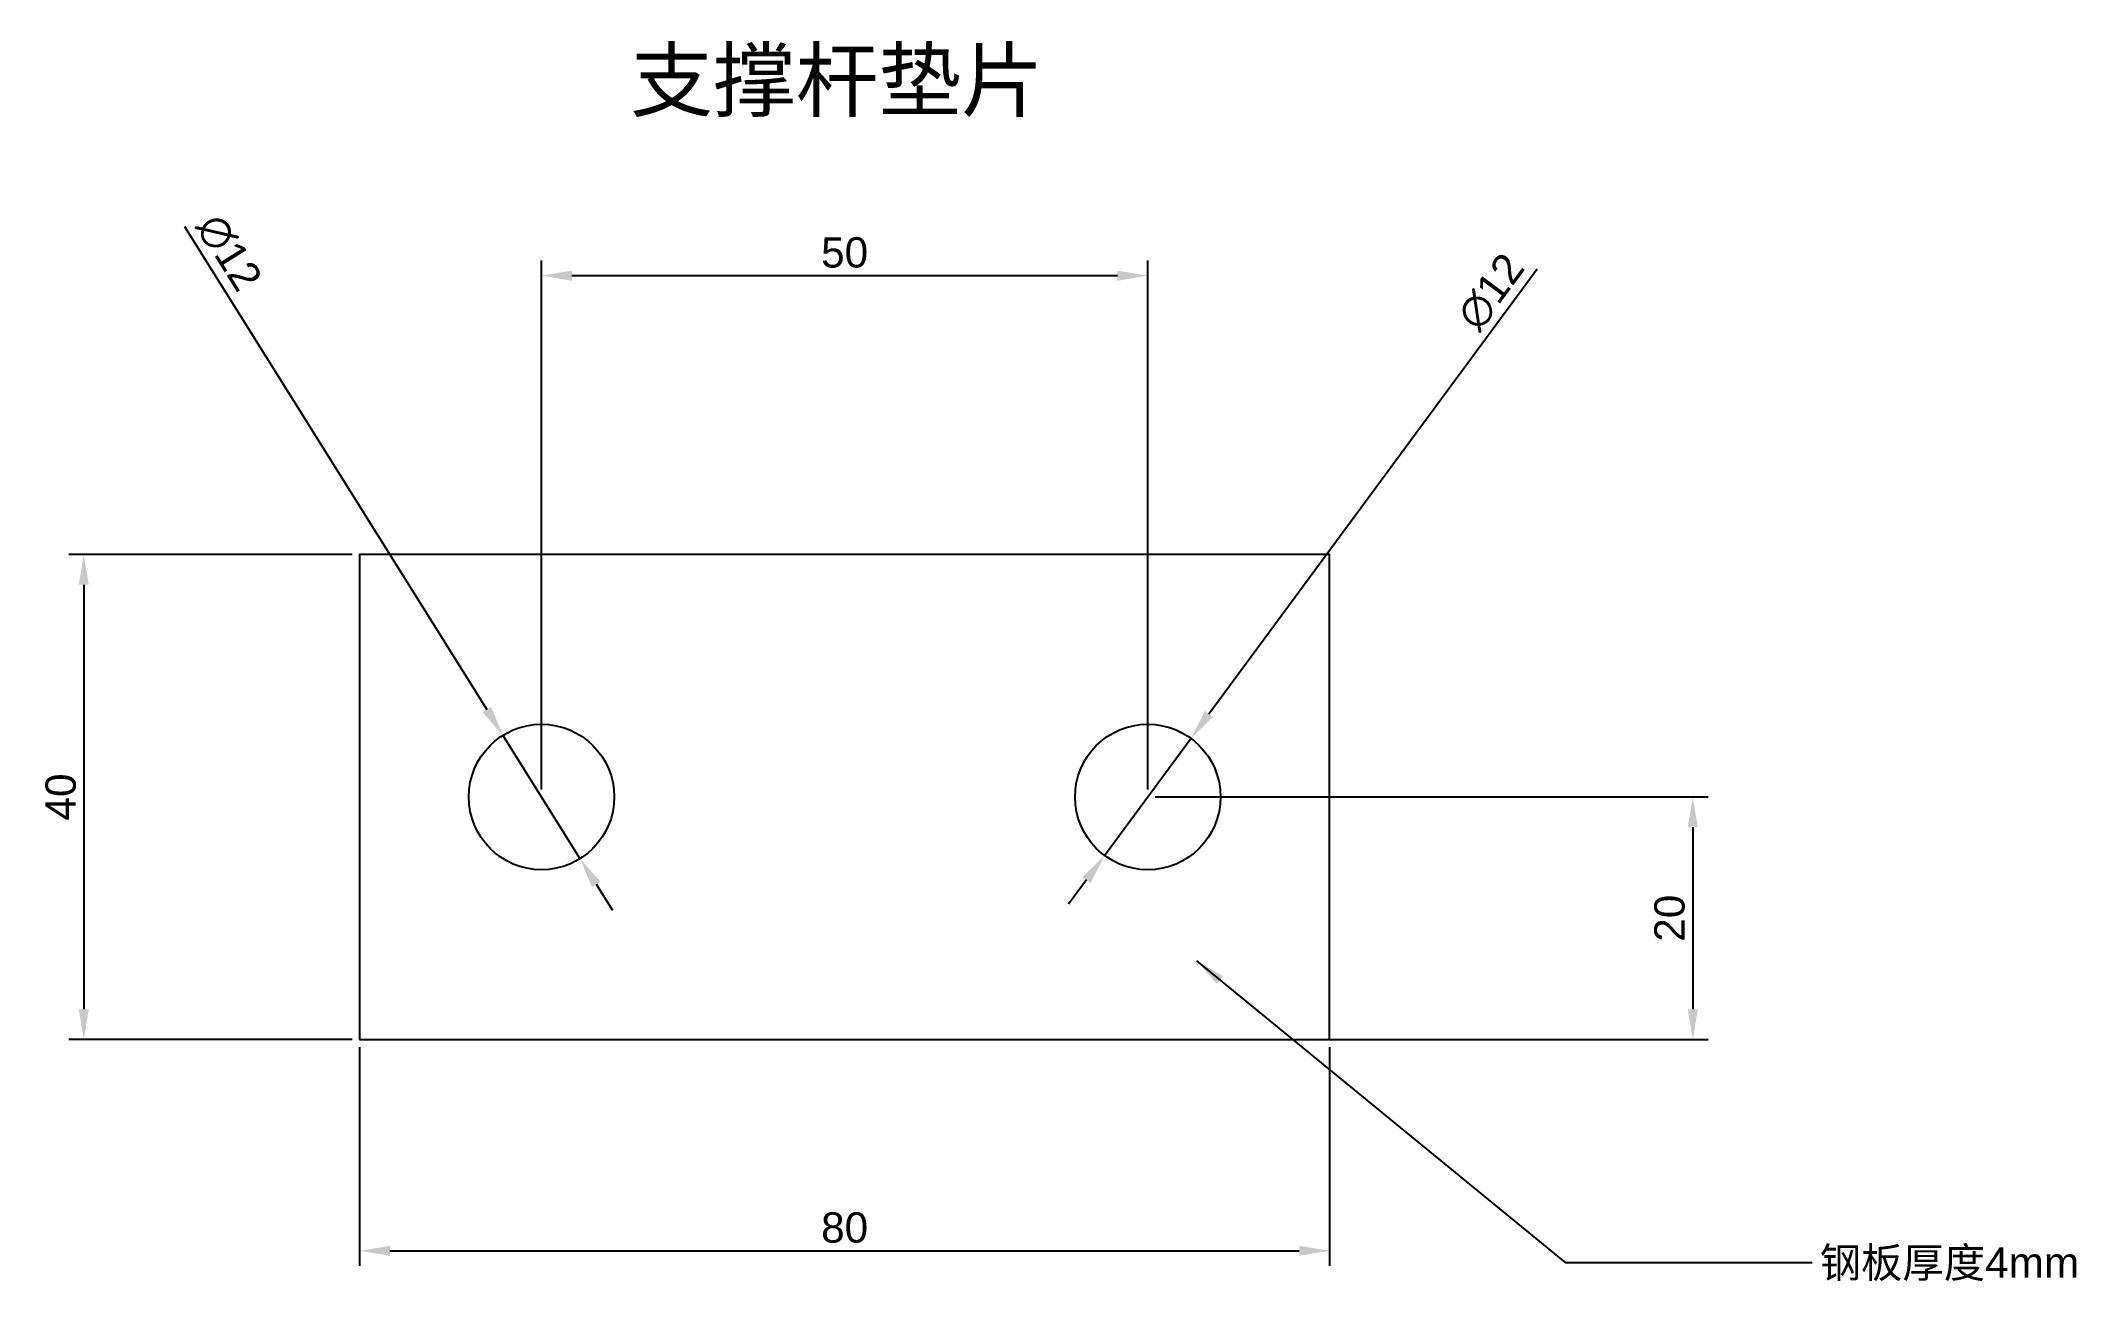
# Model space of a CAD drawing. Header units: millimetres. Extents: x -26 to 142, y -20 to 82.
import ezdxf

# ---------------------------------------------------------------- set-up
doc = ezdxf.new("R2010")
doc.units = ezdxf.units.MM
doc.styles.get("Standard").update_dxf_attribs({"font": 'arial.ttf'})
doc.dimstyles.new('ISO-25', dxfattribs={"dimtxt": 2.5, "dimasz": 2.5, "dimexe": 1.25, "dimexo": 0.625, "dimtad": 1, "dimtxsty": 'Standard', "dimcen": 2.5, "dimadec": 0, "dimazin": 0, "dimtfac": 1, "dimtmove": 0, "dimatfit": 3, "dimfxl": 1, "dimarcsym": 0})

# ---------------------------------------------------------------- blocks, each defined once
blk = doc.blocks.new('*D1')
at = {"color": 0, "lineweight": -2, "transparency": 16777216}
for p, q in [((0, -0.62), (0, -18.67)), ((80, -0.62), (80, -18.67)), ((2.5, -17.42), (77.5, -17.42))]:
    blk.add_line(p, q, dxfattribs=at)
at = {"color": 0, "transparency": 16777216}
for points in [[(2.5, -17.01), (2.5, -17.84), (0, -17.42)], [(77.5, -17.01), (77.5, -17.84), (80, -17.42)]]:
    blk.add_solid(points, dxfattribs=at)
at = {"layer": 'Defpoints', "color": 0, "transparency": 16777216}
for p in [(0, 0), (80, 0), (80, -17.42)]:
    blk.add_point(p, dxfattribs=at)
at = {"color": 0, "transparency": 16777216, "insert": (40, -15.52), "char_height": 2.5, "attachment_point": 5}
blk.add_mtext('80', dxfattribs=at)
blk = doc.blocks.new('*D2')
at = {"color": 0, "lineweight": -2, "transparency": 16777216}
for p, q in [((-0.62, 40), (-24, 40)), ((-22.75, 37.5), (-22.75, 2.5)), ((-0.62, 0), (-24, 0))]:
    blk.add_line(p, q, dxfattribs=at)
at = {"color": 0, "transparency": 16777216}
for points in [[(-23.17, 37.5), (-22.34, 37.5), (-22.75, 40)], [(-23.17, 2.5), (-22.34, 2.5), (-22.75, 0)]]:
    blk.add_solid(points, dxfattribs=at)
at = {"layer": 'Defpoints', "color": 0, "transparency": 16777216}
for p in [(0, 40), (-22.75, 0), (0, 0)]:
    blk.add_point(p, dxfattribs=at)
at = {"color": 0, "transparency": 16777216, "insert": (-24.65, 20), "char_height": 2.5, "attachment_point": 5, "rotation": 90}
blk.add_mtext('40', dxfattribs=at)
blk = doc.blocks.new('*D3')
at = {"color": 0, "lineweight": -2, "transparency": 16777216}
for p, q in [((15, 20.62), (15, 64.24)), ((65, 20.62), (65, 64.24)), ((17.5, 62.99), (62.5, 62.99))]:
    blk.add_line(p, q, dxfattribs=at)
at = {"color": 0, "transparency": 16777216}
for points in [[(17.5, 63.4), (17.5, 62.57), (15, 62.99)], [(62.5, 63.4), (62.5, 62.57), (65, 62.99)]]:
    blk.add_solid(points, dxfattribs=at)
at = {"layer": 'Defpoints', "color": 0, "transparency": 16777216}
for p in [(65, 62.99), (15, 20), (65, 20)]:
    blk.add_point(p, dxfattribs=at)
at = {"color": 0, "transparency": 16777216, "insert": (40, 64.89), "char_height": 2.5, "attachment_point": 5}
blk.add_mtext('50', dxfattribs=at)
blk = doc.blocks.new('*D4')
at = {"color": 0, "lineweight": -2, "transparency": 16777216}
for p, q in [((65.62, 20), (111.21, 20)), ((109.96, 17.5), (109.96, 2.5)), ((65.62, 0), (111.21, 0))]:
    blk.add_line(p, q, dxfattribs=at)
at = {"color": 0, "transparency": 16777216}
for points in [[(109.54, 17.5), (110.37, 17.5), (109.96, 20)], [(109.54, 2.5), (110.37, 2.5), (109.96, 0)]]:
    blk.add_solid(points, dxfattribs=at)
at = {"layer": 'Defpoints', "color": 0, "transparency": 16777216}
for p in [(65, 20), (65, 0), (109.96, 0)]:
    blk.add_point(p, dxfattribs=at)
at = {"color": 0, "transparency": 16777216, "insert": (108.05, 10), "char_height": 2.5, "attachment_point": 5, "rotation": 90}
blk.add_mtext('20', dxfattribs=at)
blk = doc.blocks.new('*D8')
at = {"color": 0, "lineweight": -2, "transparency": 16777216}
for p, q in [((-14.45, 67.03), (10.49, 27.2)), ((18.18, 14.91), (11.82, 25.09)), ((19.51, 12.8), (20.84, 10.68))]:
    blk.add_line(p, q, dxfattribs=at)
at = {"color": 0, "transparency": 16777216}
for points in [[(10.84, 27.43), (10.14, 26.98), (11.82, 25.09)], [(19.86, 13.02), (19.16, 12.57), (18.18, 14.91)]]:
    blk.add_solid(points, dxfattribs=at)
at = {"layer": 'Defpoints', "color": 0, "transparency": 16777216}
for p in [(11.82, 25.09), (18.18, 14.91)]:
    blk.add_point(p, dxfattribs=at)
at = {"color": 0, "transparency": 16777216, "insert": (-10.78, 64.89), "char_height": 2.5, "attachment_point": 5, "rotation": 302.0502}
blk.add_mtext('∅12', dxfattribs=at)
blk = doc.blocks.new('*D9')
at = {"color": 0, "lineweight": -2, "transparency": 16777216}
for p, q in [((97.13, 63.52), (70.05, 26.84)), ((61.44, 15.17), (68.56, 24.83)), ((59.95, 13.16), (58.47, 11.15))]:
    blk.add_line(p, q, dxfattribs=at)
at = {"color": 0, "transparency": 16777216}
for points in [[(69.71, 27.09), (70.38, 26.59), (68.56, 24.83)], [(59.62, 13.41), (60.29, 12.91), (61.44, 15.17)]]:
    blk.add_solid(points, dxfattribs=at)
at = {"layer": 'Defpoints', "color": 0, "transparency": 16777216}
for p in [(68.56, 24.83), (61.44, 15.17)]:
    blk.add_point(p, dxfattribs=at)
at = {"color": 0, "transparency": 16777216, "insert": (93.31, 61.66), "char_height": 2.5, "attachment_point": 5, "rotation": 53.566}
blk.add_mtext('∅12', dxfattribs=at)

msp = doc.modelspace()

# ---------------------------------------------------------------- linework, layer by layer
msp.add_lwpolyline([(0, 0), (80, 0), (80, 40), (0, 40)], close=True)
for centre in [(15, 20), (65, 20)]:
    msp.add_circle(centre, 6)

# ---------------------------------------------------------------- texts
at = {"color": 2, "insert": (22.327, 81.623), "char_height": 5, "width": 36.89018, "attachment_point": 1}
msp.add_mtext('{\\fSimSun|b0|i0|c134|p2;支撑杆垫片}', dxfattribs=at)
at = {"color": 3, "insert": (120.425, -17.146), "char_height": 2.5, "width": 36.89018, "attachment_point": 1}
msp.add_mtext('{\\fSimSun|b0|i0|c134|p2;钢板厚度}4mm', dxfattribs=at)

# ---------------------------------------------------------------- dimensions: what is measured, and where the dimension line sits
at = {"color": 3}
for p1, p2, picture, middle in [((18.184, 14.914), (11.816, 25.086), '*D8', (-12.451, 63.845)), ((61.437, 15.173), (68.563, 24.827), '*D9', (94.892, 60.494))]:
    dim = msp.add_diameter_dim_2p(p1=p1, p2=p2, dimstyle='ISO-25', dxfattribs=at)
    dim.commit()
    dim.dimension.update_dxf_attribs({"geometry": picture, "text_midpoint": middle, "dimtype": 163})
for base, p1, p2, picture, middle in [((65, 62.986), (15, 20), (65, 20), '*D3', (40, 64.888)), ((80, -17.424), (0, 0), (80, 0), '*D1', (40, -15.522))]:
    dim = msp.add_linear_dim(base=base, p1=p1, p2=p2, dimstyle='ISO-25', dxfattribs=at)
    dim.commit()
    dim.dimension.update_dxf_attribs({"geometry": picture, "text_midpoint": middle})
for base, p1, p2, picture, middle in [((-22.753, 0), (0, 40), (0, 0), '*D2', (-24.655, 20)), ((109.955, 0), (65, 20), (65, 0), '*D4', (108.054, 10))]:
    dim = msp.add_linear_dim(base=base, p1=p1, p2=p2, angle=90, dimstyle='ISO-25', dxfattribs=at)
    dim.commit()
    dim.dimension.update_dxf_attribs({"geometry": picture, "text_midpoint": middle})

# ---------------------------------------------------------------- leaders
at = {"color": 3, "annotation_type": 0, "has_hookline": 1, "hookline_direction": 0, "text_width": 21.726}
msp.add_leader([(69.016, 6.493), (99.438, -18.396), (119.8, -18.396)], dimstyle='ISO-25', override={"dimgap": 0.625, "dimtad": 0}, dxfattribs=at)

doc.saveas('drawing.dxf')
